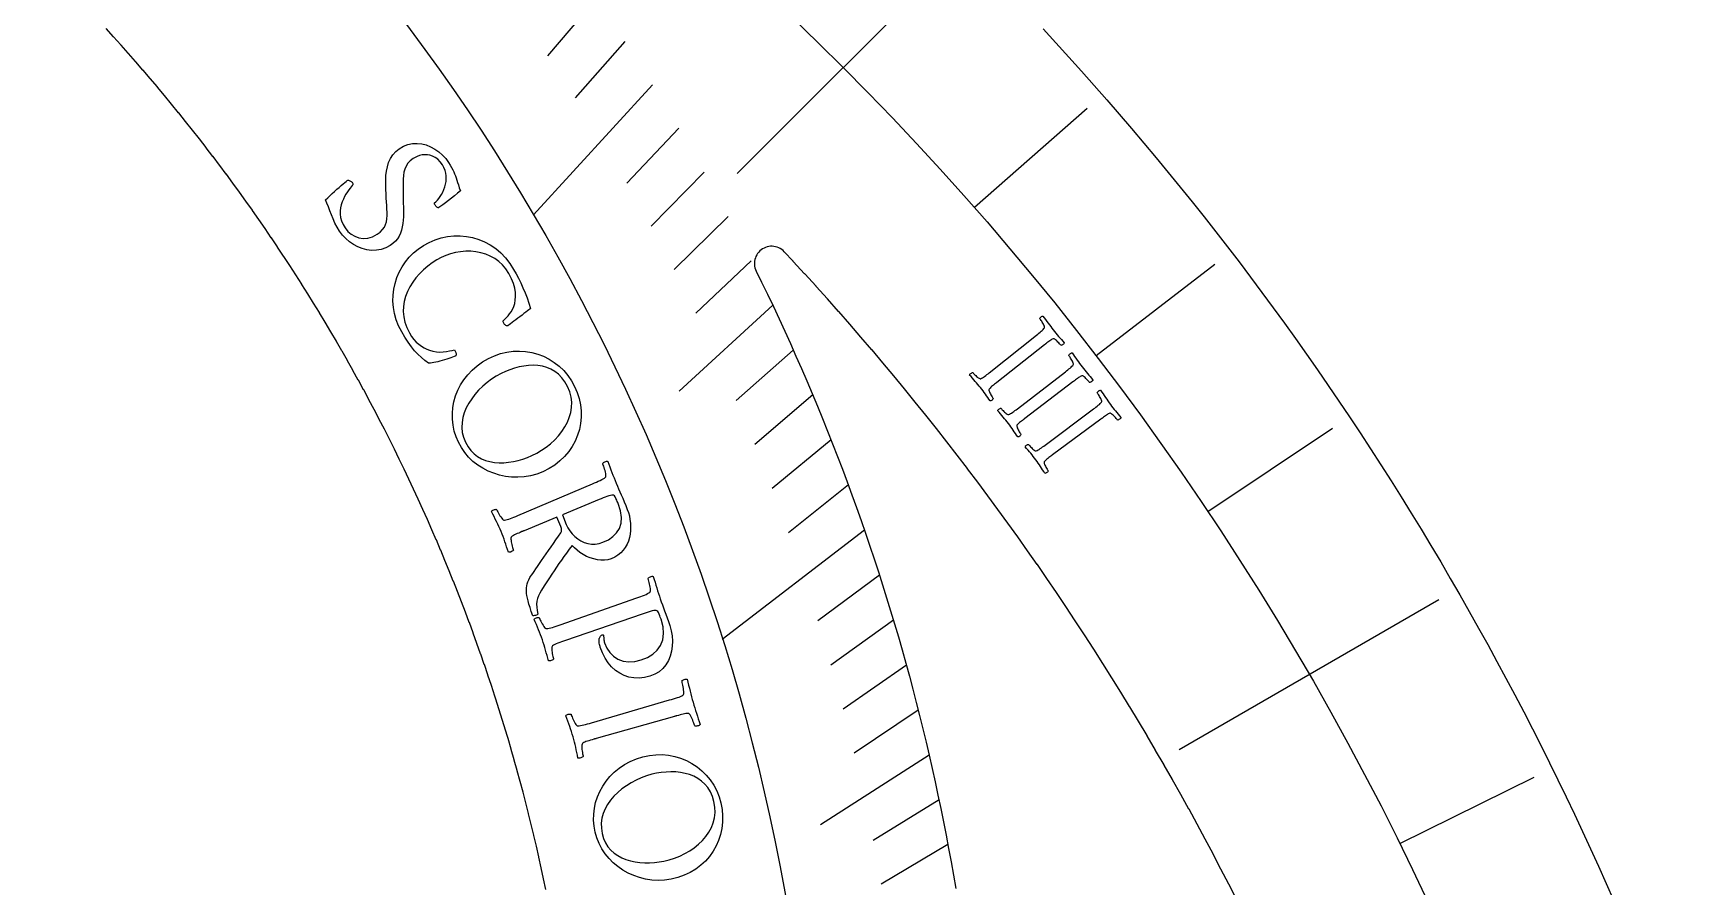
# Model space of a CAD drawing. Header units: millimetres. Extents: x -45 to 45, y -45 to 45.
# Drawn here: x 18.32 to 42.52, y 18.19 to 30.56 of the extents above; entities that cross this region are included whole.
import ezdxf

# ---------------------------------------------------------------- set-up
doc = ezdxf.new("R2010")
doc.units = ezdxf.units.MM
for name, color, linetype in [('CUT_INNER', 6, 'Continuous'), ('CUT_OUTER', 1, 'Continuous'), ('ENGRAVE', 7, 'Continuous'), ('ENGRAVE_FINE', 8, 'Continuous'), ('TEXT', 5, 'Continuous')]:
    doc.layers.add(name, color=color, linetype=linetype)

msp = doc.modelspace()

# ---------------------------------------------------------------- linework, layer by layer
at = {"layer": 'CUT_INNER'}
for points in [[(25.7537, 18.147), (25.7211, 18.3034), (25.7207, 18.3049), (25.6872, 18.4612), (25.6868, 18.4627), (25.6523, 18.6187), (25.652, 18.6202), (25.6165, 18.776), (25.6161, 18.7775), (25.5797, 18.933), (25.5793, 18.9345), (25.542, 19.0899), (25.5416, 19.0914), (25.5032, 19.2465), (25.5029, 19.248), (25.4636, 19.4028), (25.4632, 19.4043), (25.4229, 19.559), (25.4225, 19.5604), (25.3813, 19.7148), (25.3809, 19.7163), (25.3388, 19.8704), (25.3384, 19.8719), (25.2953, 20.0258), (25.2949, 20.0273), (25.2509, 20.1808), (25.2504, 20.1823), (25.2055, 20.3356), (25.205, 20.3371), (25.1591, 20.4902), (25.1587, 20.4916), (25.1118, 20.6444), (25.1114, 20.6459), (25.0636, 20.7983), (25.0631, 20.7998), (25.0144, 20.952), (25.0139, 20.9534), (24.9642, 21.1053), (24.9638, 21.1068), (24.9132, 21.2583), (24.9127, 21.2598), (24.8612, 21.411), (24.8607, 21.4125), (24.8082, 21.5634), (24.8077, 21.5649), (24.7544, 21.7155), (24.7538, 21.7169), (24.6995, 21.8672), (24.699, 21.8686), (24.6438, 22.0186), (24.6433, 22.02), (24.5871, 22.1696), (24.5866, 22.1711), (24.5296, 22.3203), (24.529, 22.3217), (24.471, 22.4706), (24.4705, 22.4721), (24.4116, 22.6206), (24.411, 22.622), (24.3512, 22.7702), (24.3507, 22.7716), (24.29, 22.9194), (24.2894, 22.9209), (24.2278, 23.0683), (24.2272, 23.0697), (24.1647, 23.2168), (24.1641, 23.2182), (24.1007, 23.3648), (24.1001, 23.3662), (24.0358, 23.5125), (24.0351, 23.5139), (23.9699, 23.6598), (23.9693, 23.6612), (23.9032, 23.8067), (23.9026, 23.8081), (23.8356, 23.9531), (23.8349, 23.9545), (23.7671, 24.0992), (23.7664, 24.1006), (23.6977, 24.2448), (23.697, 24.2462), (23.6274, 24.39), (23.6267, 24.3914), (23.5562, 24.5347), (23.5555, 24.5361), (23.4841, 24.6791), (23.4834, 24.6804), (23.4111, 24.8229), (23.4104, 24.8243), (23.3373, 24.9664), (23.3365, 24.9677), (23.2625, 25.1093), (23.2618, 25.1107), (23.1869, 25.2518), (23.1862, 25.2532), (23.1104, 25.3939), (23.1097, 25.3952), (23.0331, 25.5354), (23.0324, 25.5368), (22.9549, 25.6765), (22.9541, 25.6779), (22.8758, 25.8171), (22.875, 25.8185), (22.7959, 25.9573), (22.7951, 25.9586), (22.7151, 26.0969), (22.7143, 26.0982), (22.6334, 26.236), (22.6326, 26.2373), (22.5509, 26.3746), (22.5501, 26.3759), (22.4675, 26.5127), (22.4668, 26.5141), (22.3833, 26.6504), (22.3825, 26.6517), (22.2983, 26.7874), (22.2975, 26.7887), (22.2124, 26.924), (22.2116, 26.9253), (22.1257, 27.06), (22.1249, 27.0613), (22.0382, 27.1955), (22.0373, 27.1968), (21.9498, 27.3305), (21.9489, 27.3317), (21.8606, 27.4649), (21.8597, 27.4661), (21.7705, 27.5987), (21.7697, 27.6), (21.6797, 27.732), (21.6788, 27.7333), (21.588, 27.8648), (21.5871, 27.866), (21.4955, 27.997), (21.4946, 27.9982), (21.4022, 28.1286), (21.4014, 28.1298), (21.3081, 28.2596), (21.3072, 28.2608), (21.2133, 28.3901), (21.2123, 28.3913), (21.1176, 28.5199), (21.1166, 28.5212), (21.0211, 28.6492), (21.0201, 28.6504), (20.9238, 28.7779), (20.9229, 28.7791), (20.8257, 28.906), (20.8248, 28.9072), (20.7269, 29.0335), (20.7259, 29.0347), (20.6272, 29.1603), (20.6263, 29.1615), (20.5268, 29.2866), (20.5259, 29.2878), (20.4256, 29.4122), (20.4247, 29.4134), (20.3237, 29.5373), (20.3227, 29.5384), (20.221, 29.6616), (20.22, 29.6628), (20.1175, 29.7854), (20.1165, 29.7866), (20.0132, 29.9085), (20.0122, 29.9097), (19.9082, 30.031), (19.9072, 30.0322), (19.8025, 30.1528), (19.8015, 30.154), (19.696, 30.274), (19.695, 30.2752), (19.5888, 30.3945), (19.5878, 30.3957), (19.4808, 30.5144), (19.4798, 30.5155), (19.3721, 30.6336)], [(35.7733, 18.0076), (35.6628, 18.2254), (35.6621, 18.2268), (35.5503, 18.4439), (35.5496, 18.4453), (35.4365, 18.6617), (35.4358, 18.663), (35.3213, 18.8788), (35.3206, 18.8801), (35.2048, 19.0951), (35.2041, 19.0965), (35.087, 19.3108), (35.0862, 19.3121), (34.9678, 19.5257), (34.9671, 19.5271), (34.8474, 19.7399), (34.8466, 19.7412), (34.7256, 19.9534), (34.7248, 19.9547), (34.6025, 20.166), (34.6017, 20.1674), (34.4781, 20.378), (34.4773, 20.3793), (34.3524, 20.5892), (34.3516, 20.5905), (34.2254, 20.7996), (34.2246, 20.8009), (34.0972, 21.0092), (34.0964, 21.0105), (33.9676, 21.218), (33.9668, 21.2193), (33.8368, 21.426), (33.836, 21.4273), (33.7047, 21.6332), (33.7039, 21.6345), (33.5713, 21.8396), (33.5705, 21.8409), (33.4367, 22.0452), (33.4358, 22.0465), (33.3008, 22.2499), (33.2999, 22.2512), (33.1636, 22.4539), (33.1628, 22.4551), (33.0252, 22.6569), (33.0244, 22.6582), (32.8856, 22.8591), (32.8847, 22.8604), (32.7447, 23.0605), (32.7438, 23.0617), (32.6026, 23.261), (32.6017, 23.2622), (32.4593, 23.4606), (32.4584, 23.4618), (32.3147, 23.6593), (32.3138, 23.6605), (32.1689, 23.8571), (32.168, 23.8584), (32.0219, 24.0541), (32.021, 24.0553), (31.8737, 24.2501), (31.8728, 24.2513), (31.7243, 24.4452), (31.7234, 24.4464), (31.5737, 24.6394), (31.5728, 24.6406), (31.422, 24.8327), (31.421, 24.8339), (31.269, 25.025), (31.268, 25.0262), (31.1149, 25.2164), (31.1139, 25.2176), (30.9596, 25.4069), (30.9586, 25.408), (30.8031, 25.5963), (30.8021, 25.5975), (30.6454, 25.7849), (30.6445, 25.786), (30.4867, 25.9724), (30.4857, 25.9736), (30.3267, 26.159), (30.3257, 26.1602), (30.1656, 26.3446), (30.1646, 26.3457), (30.0034, 26.5292), (30.0024, 26.5303), (29.8401, 26.7128), (29.8391, 26.7139), (29.6756, 26.8954), (29.6746, 26.8965), (29.51, 27.0769), (29.509, 27.0781), (29.3433, 27.2575), (29.3423, 27.2586), (29.2127, 27.3972), (29.1951, 27.4143), (29.1759, 27.4296), (29.1553, 27.4429), (29.1335, 27.4541), (29.1107, 27.4632), (29.0871, 27.4699), (29.063, 27.4743), (29.0385, 27.4764), (29.014, 27.476), (28.9896, 27.4732), (28.9656, 27.4681), (28.9423, 27.4606), (28.9198, 27.4508), (28.8983, 27.4389), (28.8781, 27.425), (28.8594, 27.4092), (28.8423, 27.3915), (28.827, 27.3723), (28.8137, 27.3517), (28.8025, 27.3299), (28.7935, 27.3071), (28.7867, 27.2835), (28.7823, 27.2594), (28.7802, 27.2349), (28.7806, 27.2104), (28.7834, 27.186), (28.7886, 27.1621), (28.796, 27.1387), (28.8058, 27.1162), (28.8839, 26.9573), (28.9699, 26.7798), (29.0548, 26.6018), (29.1385, 26.4232), (29.2212, 26.2442), (29.3028, 26.0646), (29.3833, 25.8846), (29.4626, 25.704), (29.5409, 25.523), (29.6181, 25.3415), (29.6941, 25.1596), (29.769, 24.9771), (29.8428, 24.7942), (29.9155, 24.6109), (29.987, 24.4271), (30.0574, 24.2429), (30.1267, 24.0583), (30.1949, 23.8732), (30.2619, 23.6877), (30.3277, 23.5018), (30.3925, 23.3155), (30.4561, 23.1289), (30.5185, 22.9418), (30.5798, 22.7543), (30.6399, 22.5665), (30.6989, 22.3783), (30.7568, 22.1898), (30.8134, 22.0009), (30.8689, 21.8117), (30.9233, 21.6221), (30.9765, 21.4322), (31.0285, 21.2419), (31.0794, 21.0514), (31.129, 20.8605), (31.1776, 20.6694), (31.2249, 20.4779), (31.271, 20.2862), (31.316, 20.0942), (31.3598, 19.9019), (31.4025, 19.7094), (31.4439, 19.5165), (31.4842, 19.3235), (31.5232, 19.1302), (31.5611, 18.9366), (31.5978, 18.7429), (31.6333, 18.5489), (31.6676, 18.3547), (31.7008, 18.1603)]]:
    msp.add_lwpolyline(points, dxfattribs=at)
at = {"layer": 'CUT_OUTER'}
msp.add_lwpolyline([(32.9689, 30.6276), (33.1562, 30.4247), (33.3423, 30.2207), (33.5271, 30.0156), (33.7106, 29.8093), (33.8929, 29.6019), (34.0739, 29.3934), (34.2536, 29.1837), (34.432, 28.973), (34.6092, 28.7612), (34.785, 28.5483), (34.9595, 28.3343), (35.1327, 28.1193), (35.3046, 27.9032), (35.4751, 27.686), (35.6443, 27.4678), (35.8122, 27.2486), (35.9787, 27.0284), (36.1439, 26.8071), (36.3077, 26.5848), (36.4701, 26.3615), (36.6312, 26.1372), (36.7909, 25.912), (36.9492, 25.6858), (37.1061, 25.4586), (37.2616, 25.2304), (37.4157, 25.0013), (37.5684, 24.7712), (37.7197, 24.5403), (37.8696, 24.3084), (38.018, 24.0755), (38.165, 23.8418), (38.3106, 23.6072), (38.4547, 23.3717), (38.5974, 23.1353), (38.7386, 22.898), (38.8784, 22.6599), (39.0167, 22.4209), (39.1535, 22.1811), (39.2889, 21.9404), (39.4228, 21.6989), (39.5552, 21.4566), (39.6861, 21.2135), (39.8155, 20.9696), (39.9434, 20.7249), (40.0698, 20.4794), (40.1947, 20.2332), (40.3181, 19.9862), (40.44, 19.7384), (40.5604, 19.4899), (40.6792, 19.2407), (40.7965, 18.9907), (40.9122, 18.74), (41.0265, 18.4886), (41.1391, 18.2366), (41.2503, 17.9838)], dxfattribs=at)
at = {"layer": 'ENGRAVE'}
for points in [[(31.6077, 31.6077), (28.5318, 28.5318)], [(27.3018, 29.8195), (25.5728, 27.9311)], [(30.377, 23.3604), (28.3137, 21.7737)], [(38.7113, 22.35), (34.9441, 20.175)]]:
    msp.add_lwpolyline(points, dxfattribs=at)
for centre, radius in [((0, 0), 42.525), ((0, 12.859), 29.684)]:
    msp.add_circle(centre, radius, dxfattribs=at)
at = {"layer": 'ENGRAVE_FINE'}
for points in [[(26.4852, 31.0682), (25.777, 30.2374)], [(26.902, 30.4466), (26.178, 29.6272)], [(33.6072, 29.4728), (31.972, 28.0387)], [(27.6844, 29.1874), (26.9296, 28.3916)], [(28.0501, 28.5509), (27.2802, 27.7672)], [(28.3989, 27.9105), (27.6141, 27.1392)], [(28.7308, 27.2667), (27.9314, 26.5081)], [(35.4629, 27.2116), (33.7374, 25.8876)], [(29.0461, 26.6201), (27.6883, 25.3757)], [(29.3448, 25.9711), (28.5169, 25.2384)], [(29.627, 25.3202), (28.7853, 24.6008)], [(37.1667, 24.834), (35.3582, 23.6256)], [(29.8931, 24.6678), (29.0377, 23.9619)], [(30.143, 24.0144), (29.2742, 23.3223)], [(30.5953, 22.7063), (29.7006, 22.0423)], [(30.7981, 22.0524), (29.8909, 21.4028)], [(30.9856, 21.3992), (30.0661, 20.7642)], [(31.158, 20.7469), (30.2265, 20.1267)], [(31.3156, 20.096), (29.7411, 19.0857)], [(40.0902, 19.7703), (38.1395, 18.8083)], [(31.4586, 19.4468), (30.5039, 18.8567)], [(31.5872, 18.7997), (30.6214, 18.2249)]]:
    msp.add_lwpolyline(points, dxfattribs=at)
at = {"layer": 'TEXT'}
for points in [[(24.3429, 28.6896), (24.3664, 28.6523), (24.3866, 28.6176), (24.4036, 28.5855), (24.4175, 28.556), (24.4295, 28.5274), (24.4409, 28.4979), (24.4517, 28.4677), (24.4619, 28.4367), (24.4726, 28.4035), (24.4847, 28.3666), (24.4982, 28.326), (24.5131, 28.2817), (24.4717, 28.2458), (24.429, 28.2101), (24.385, 28.1748), (24.3398, 28.1398), (24.2968, 28.1073), (24.2595, 28.0795), (24.2278, 28.0562), (24.2018, 28.0376), (24.1961, 28.0343), (24.1894, 28.0341), (24.1816, 28.0373), (24.1729, 28.0436), (24.1644, 28.0514), (24.1572, 28.0587), (24.1513, 28.0655), (24.1468, 28.0719), (24.1422, 28.0805), (24.1395, 28.0889), (24.1385, 28.0971), (24.1393, 28.1051), (24.1594, 28.123), (24.1797, 28.1444), (24.2002, 28.1695), (24.221, 28.1983), (24.2408, 28.2298), (24.2585, 28.2633), (24.2741, 28.2987), (24.2876, 28.3362), (24.2982, 28.375), (24.3052, 28.4146), (24.3084, 28.455), (24.3079, 28.4961), (24.3028, 28.5372), (24.292, 28.5776), (24.2755, 28.6172), (24.2533, 28.656), (24.2202, 28.7012), (24.1855, 28.7378), (24.1491, 28.7658), (24.1111, 28.7851), (24.0724, 28.7974), (24.0341, 28.804), (23.996, 28.805), (23.9583, 28.8004), (23.9219, 28.7916), (23.8878, 28.7799), (23.856, 28.7654), (23.8266, 28.7479), (23.7847, 28.7155), (23.7507, 28.6794), (23.7247, 28.6396), (23.7065, 28.5963), (23.6943, 28.55), (23.6859, 28.5017), (23.6815, 28.4513), (23.6809, 28.3987), (23.682, 28.345), (23.6829, 28.2909), (23.6835, 28.2365), (23.6837, 28.1818), (23.6846, 28.1403), (23.6856, 28.0966), (23.6866, 28.0509), (23.6876, 28.0031), (23.6877, 27.9543), (23.6861, 27.9053), (23.6829, 27.8562), (23.678, 27.807), (23.6703, 27.7587), (23.6587, 27.7122), (23.6432, 27.6675), (23.6237, 27.6247), (23.5996, 27.5847), (23.5699, 27.5485), (23.5349, 27.516), (23.4943, 27.4872), (23.4298, 27.4531), (23.3635, 27.4302), (23.2955, 27.4183), (23.2259, 27.4173), (23.1565, 27.426), (23.0894, 27.4429), (23.0246, 27.468), (22.9619, 27.5012), (22.9031, 27.5415), (22.8499, 27.5874), (22.8022, 27.6391), (22.7601, 27.6966), (22.7249, 27.7541), (22.6934, 27.8126), (22.6657, 27.8721), (22.6418, 27.9328), (22.62, 27.9922), (22.5987, 28.0481), (22.578, 28.1005), (22.5578, 28.1493), (22.5878, 28.1794), (22.6192, 28.2099), (22.6522, 28.2408), (22.6865, 28.2721), (22.7206, 28.3024), (22.7528, 28.3307), (22.783, 28.3567), (22.8112, 28.3806), (22.836, 28.4012), (22.8557, 28.4173), (22.8703, 28.4288), (22.8798, 28.4358), (22.8896, 28.4336), (22.8992, 28.4306), (22.9087, 28.4269), (22.918, 28.4225), (22.9268, 28.4172), (22.9347, 28.4111), (22.9416, 28.4042), (22.9476, 28.3964), (22.9528, 28.386), (22.9538, 28.3759), (22.9509, 28.366), (22.944, 28.3564), (22.929, 28.3398), (22.9123, 28.3192), (22.8937, 28.2947), (22.8733, 28.2662), (22.8527, 28.2343), (22.8333, 28.1995), (22.8153, 28.1618), (22.7985, 28.1212), (22.7846, 28.0785), (22.7753, 28.0343), (22.7706, 27.9885), (22.7704, 27.9413), (22.7763, 27.893), (22.7902, 27.8438), (22.8119, 27.7938), (22.8414, 27.743), (22.8806, 27.6929), (22.9268, 27.6523), (22.98, 27.6211), (23.0403, 27.5993), (23.1047, 27.5896), (23.1702, 27.595), (23.2367, 27.6155), (23.3043, 27.6511), (23.3489, 27.6833), (23.3846, 27.7175), (23.4113, 27.7539), (23.4291, 27.7925), (23.4405, 27.8332), (23.4479, 27.8761), (23.4514, 27.9212), (23.4508, 27.9684), (23.4481, 28.0177), (23.445, 28.0687), (23.4416, 28.1214), (23.4377, 28.1759), (23.4352, 28.238), (23.4333, 28.3018), (23.4322, 28.3673), (23.4317, 28.4345), (23.4341, 28.5016), (23.4416, 28.5669), (23.4542, 28.6304), (23.4721, 28.6922), (23.4971, 28.7503), (23.5312, 28.803), (23.5747, 28.8502), (23.6274, 28.8919), (23.6892, 28.9277), (23.7526, 28.9525), (23.8178, 28.9662), (23.8847, 28.9688), (23.9517, 28.9614), (24.0169, 28.9453), (24.0803, 28.9206), (24.142, 28.8871), (24.2001, 28.8464), (24.253, 28.7999), (24.3007, 28.7476), (24.3429, 28.6896)], [(25.2864, 27.14), (25.3211, 27.0769), (25.3553, 27.0116), (25.3888, 26.9441), (25.4217, 26.8743), (25.4531, 26.8025), (25.4821, 26.7287), (25.5086, 26.6531), (25.5327, 26.5756), (25.5298, 26.5733), (25.5211, 26.5665), (25.5067, 26.555), (25.4865, 26.5391), (25.4623, 26.5201), (25.436, 26.4999), (25.4077, 26.4783), (25.3772, 26.4554), (25.3464, 26.4323), (25.317, 26.4103), (25.2892, 26.3892), (25.2628, 26.3692), (25.2397, 26.3518), (25.2218, 26.3386), (25.209, 26.3296), (25.2014, 26.3248), (25.1964, 26.3221), (25.1901, 26.322), (25.1823, 26.3245), (25.1732, 26.3296), (25.164, 26.3364), (25.1558, 26.3442), (25.1486, 26.353), (25.1426, 26.3627), (25.1384, 26.3717), (25.1355, 26.3804), (25.1339, 26.3891), (25.1335, 26.3976), (25.1472, 26.4094), (25.1637, 26.425), (25.183, 26.4444), (25.205, 26.4677), (25.2277, 26.4949), (25.2489, 26.5263), (25.2686, 26.562), (25.2868, 26.602), (25.3015, 26.6463), (25.3107, 26.695), (25.3143, 26.7481), (25.3125, 26.8057), (25.3029, 26.8678), (25.2835, 26.9347), (25.2541, 27.0063), (25.2148, 27.0826), (25.1726, 27.1483), (25.1246, 27.2064), (25.0708, 27.2568), (25.0112, 27.2995), (24.9472, 27.3347), (24.8804, 27.3627), (24.8106, 27.3836), (24.7381, 27.3972), (24.6641, 27.4039), (24.5902, 27.4042), (24.5164, 27.3979), (24.4426, 27.3852), (24.3704, 27.3666), (24.3012, 27.3427), (24.2348, 27.3135), (24.1714, 27.2792), (24.1038, 27.2356), (24.0397, 27.1877), (23.979, 27.1355), (23.9217, 27.0789), (23.869, 27.0188), (23.8223, 26.9557), (23.7816, 26.8899), (23.7468, 26.8212), (23.7191, 26.7503), (23.6995, 26.678), (23.688, 26.6041), (23.6846, 26.5287), (23.6907, 26.4524), (23.7075, 26.3758), (23.735, 26.2989), (23.7733, 26.2215), (23.8049, 26.1701), (23.8385, 26.1251), (23.8741, 26.0866), (23.9116, 26.0545), (23.9501, 26.0276), (23.9883, 26.0047), (24.0263, 25.9858), (24.0641, 25.9709), (24.1154, 25.9557), (24.1659, 25.9465), (24.2156, 25.943), (24.2646, 25.9455), (24.3112, 25.9514), (24.354, 25.9584), (24.393, 25.9666), (24.4282, 25.9759), (24.44, 25.9554), (24.4475, 25.934), (24.4507, 25.9114), (24.4496, 25.8878), (24.4384, 25.8825), (24.4222, 25.876), (24.4011, 25.8683), (24.375, 25.8593), (24.3458, 25.8496), (24.3153, 25.8397), (24.2834, 25.8298), (24.2502, 25.8197), (24.2171, 25.8101), (24.1855, 25.8018), (24.1555, 25.7947), (24.1271, 25.7888), (24.1017, 25.7845), (24.0808, 25.7822), (24.0645, 25.7819), (24.0527, 25.7837), (23.9996, 25.8206), (23.9482, 25.8626), (23.8982, 25.9096), (23.8497, 25.9616), (23.8021, 26.0197), (23.755, 26.0846), (23.7082, 26.1564), (23.6616, 26.2351), (23.6173, 26.3224), (23.5825, 26.4105), (23.5572, 26.4993), (23.5416, 26.5891), (23.5349, 26.6787), (23.5366, 26.7668), (23.5467, 26.8535), (23.5653, 26.9388), (23.5917, 27.0217), (23.6255, 27.1011), (23.6667, 27.177), (23.7152, 27.2494), (23.7708, 27.3173), (23.8328, 27.3795), (23.9014, 27.4361), (23.9767, 27.4869), (24.061, 27.5332), (24.1475, 27.5704), (24.236, 27.5983), (24.3266, 27.617), (24.4181, 27.6266), (24.5092, 27.6274), (24.6, 27.6194), (24.6905, 27.6025), (24.7791, 27.5765), (24.8647, 27.5413), (24.947, 27.4968), (25.0261, 27.443), (25.1005, 27.3802), (25.1687, 27.3088), (25.2307, 27.2287), (25.2864, 27.14)], [(33.1165, 26.2636), (33.136, 26.2394), (33.1554, 26.2158), (33.1749, 26.1927), (33.1945, 26.1701), (33.2142, 26.1475), (33.2342, 26.1243), (33.2546, 26.1005), (33.2752, 26.076), (33.2735, 26.07), (33.2699, 26.064), (33.2643, 26.0579), (33.2566, 26.0519), (33.2484, 26.0466), (33.2411, 26.0428), (33.2345, 26.0404), (33.2288, 26.0396), (33.2238, 26.0457), (33.2169, 26.0535), (33.208, 26.0633), (33.1971, 26.0749), (33.1852, 26.0871), (33.1734, 26.0987), (33.1616, 26.1096), (33.1498, 26.1198), (33.1386, 26.1281), (33.1289, 26.1335), (33.1206, 26.1358), (33.1136, 26.1351), (33.1029, 26.1303), (33.0914, 26.1241), (33.0791, 26.1163), (33.066, 26.1071), (33.0521, 26.0967), (33.0378, 26.0858), (33.0229, 26.0743), (33.0075, 26.0622), (33.005, 26.0603), (33.0025, 26.0583), (33, 26.0564), (32.9976, 26.0544), (32.9951, 26.0525), (32.9926, 26.0505), (32.9901, 26.0485), (32.9877, 26.0466), (32.2988, 25.5027), (32.2963, 25.5007), (32.2938, 25.4988), (32.2914, 25.4968), (32.2889, 25.4948), (32.2864, 25.4929), (32.2839, 25.4909), (32.2814, 25.489), (32.279, 25.487), (32.2637, 25.4749), (32.2492, 25.4632), (32.2355, 25.4519), (32.2226, 25.4412), (32.2109, 25.4309), (32.2007, 25.4209), (32.1921, 25.4114), (32.185, 25.4022), (32.1833, 25.3961), (32.1836, 25.3878), (32.1862, 25.3772), (32.1908, 25.3642), (32.197, 25.3501), (32.204, 25.336), (32.2118, 25.3219), (32.2205, 25.3078), (32.2289, 25.2949), (32.236, 25.2842), (32.2418, 25.2758), (32.2463, 25.2697), (32.2441, 25.2645), (32.2403, 25.2587), (32.2348, 25.2525), (32.2277, 25.2458), (32.22, 25.2399), (32.2128, 25.2358), (32.2061, 25.2337), (32.2, 25.2334), (32.1825, 25.259), (32.1653, 25.284), (32.1483, 25.3084), (32.1317, 25.3322), (32.1149, 25.3557), (32.0975, 25.3793), (32.0796, 25.4029), (32.0611, 25.4266), (32.0427, 25.4494), (32.0238, 25.4722), (32.0045, 25.4949), (31.9846, 25.5176), (31.9644, 25.5403), (31.9439, 25.5631), (31.9231, 25.586), (31.902, 25.609), (31.9037, 25.615), (31.9073, 25.621), (31.9129, 25.627), (31.9204, 25.6332), (31.9285, 25.6386), (31.9358, 25.6425), (31.9423, 25.645), (31.948, 25.6459), (31.9529, 25.6401), (31.9597, 25.6326), (31.9685, 25.6232), (31.9792, 25.6121), (31.991, 25.6004), (32.003, 25.5894), (32.0154, 25.5791), (32.028, 25.5696), (32.0397, 25.5618), (32.0495, 25.557), (32.0572, 25.5551), (32.063, 25.5561), (32.0759, 25.5616), (32.0897, 25.569), (32.1043, 25.5782), (32.1199, 25.5894), (32.1361, 25.6017), (32.1529, 25.6147), (32.1702, 25.6282), (32.188, 25.6423), (32.8745, 26.1892), (32.8923, 26.2035), (32.9096, 26.2175), (32.9262, 26.2311), (32.9422, 26.2445), (32.9568, 26.2574), (32.9694, 26.2699), (32.9798, 26.2819), (32.988, 26.2934), (32.9908, 26.2993), (32.9908, 26.3076), (32.9879, 26.3182), (32.982, 26.3312), (32.9745, 26.3454), (32.9664, 26.3597), (32.9577, 26.374), (32.9485, 26.3884), (32.9396, 26.4016), (32.9322, 26.4125), (32.9261, 26.4211), (32.9213, 26.4273), (32.9234, 26.4327), (32.9272, 26.4385), (32.9326, 26.4448), (32.9396, 26.4516), (32.9472, 26.4576), (32.9544, 26.4618), (32.9611, 26.4639), (32.9673, 26.4642), (32.9866, 26.4384), (33.0055, 26.4127), (33.0242, 26.3871), (33.0426, 26.3617), (33.0609, 26.3365), (33.0793, 26.3117), (33.0979, 26.2875), (33.1165, 26.2636)], [(26.1714, 25.445), (26.2086, 25.3575), (26.2366, 25.2688), (26.2555, 25.179), (26.2652, 25.088), (26.2658, 24.9974), (26.2574, 24.9083), (26.2401, 24.8209), (26.2139, 24.7352), (26.1791, 24.6523), (26.1361, 24.5735), (26.085, 24.4988), (26.0259, 24.4281), (25.9587, 24.3629), (25.8837, 24.3044), (25.8009, 24.2528), (25.7102, 24.2077), (25.6206, 24.1731), (25.5303, 24.1482), (25.4395, 24.1328), (25.3482, 24.1269), (25.2575, 24.1296), (25.1688, 24.14), (25.0819, 24.1581), (24.9969, 24.1838), (24.915, 24.2168), (24.8376, 24.2568), (24.7646, 24.3036), (24.696, 24.3574), (24.633, 24.4176), (24.5769, 24.4838), (24.5276, 24.5559), (24.4852, 24.6341), (24.4509, 24.7149), (24.425, 24.7973), (24.4074, 24.8813), (24.3981, 24.9671), (24.3972, 25.0533), (24.4046, 25.1385), (24.4205, 25.2227), (24.4447, 25.3061), (24.4771, 25.3874), (24.5172, 25.4658), (24.5652, 25.5411), (24.621, 25.6134), (24.6845, 25.6813), (24.7557, 25.7434), (24.8344, 25.7995), (24.9209, 25.8496), (25.0082, 25.89), (25.0968, 25.9209), (25.1868, 25.9423), (25.2782, 25.9539), (25.3697, 25.9564), (25.4597, 25.9504), (25.5482, 25.9357), (25.6353, 25.9123), (25.7197, 25.8805), (25.8001, 25.8407), (25.8764, 25.7927), (25.9486, 25.7366), (26.0151, 25.6733), (26.0745, 25.6035), (26.1266, 25.5274), (26.1714, 25.445)], [(33.5351, 25.727), (33.5542, 25.7025), (33.5733, 25.6785), (33.5924, 25.6551), (33.6116, 25.6322), (33.6309, 25.6093), (33.6506, 25.5858), (33.6705, 25.5616), (33.6907, 25.5368), (33.689, 25.5309), (33.6852, 25.5249), (33.6795, 25.519), (33.6718, 25.513), (33.6635, 25.5078), (33.6561, 25.5042), (33.6495, 25.5019), (33.6438, 25.5012), (33.6389, 25.5073), (33.6321, 25.5153), (33.6233, 25.5252), (33.6126, 25.537), (33.601, 25.5494), (33.5893, 25.5612), (33.5777, 25.5722), (33.566, 25.5826), (33.5551, 25.5912), (33.5454, 25.5967), (33.5371, 25.5991), (33.5301, 25.5985), (33.5194, 25.5939), (33.5078, 25.5879), (33.4953, 25.5803), (33.482, 25.5713), (33.4681, 25.5612), (33.4535, 25.5505), (33.4385, 25.5392), (33.4228, 25.5274), (33.4203, 25.5255), (33.4178, 25.5236), (33.4153, 25.5216), (33.4128, 25.5197), (33.4103, 25.5178), (33.4078, 25.5159), (33.4053, 25.514), (33.4028, 25.5121), (32.7052, 24.9793), (32.7027, 24.9774), (32.7002, 24.9755), (32.6977, 24.9736), (32.6952, 24.9716), (32.6927, 24.9697), (32.6902, 24.9678), (32.6877, 24.9659), (32.6852, 24.964), (32.6697, 24.9521), (32.655, 24.9406), (32.6411, 24.9296), (32.6281, 24.9191), (32.6162, 24.9089), (32.6059, 24.8992), (32.5971, 24.8897), (32.5899, 24.8807), (32.588, 24.8747), (32.5883, 24.8663), (32.5906, 24.8556), (32.5951, 24.8426), (32.601, 24.8284), (32.6078, 24.8142), (32.6154, 24.8), (32.6238, 24.7858), (32.632, 24.7727), (32.639, 24.7619), (32.6446, 24.7534), (32.649, 24.7473), (32.6468, 24.742), (32.6428, 24.7363), (32.6372, 24.7302), (32.63, 24.7236), (32.6222, 24.7178), (32.6149, 24.7139), (32.6082, 24.7118), (32.6021, 24.7117), (32.585, 24.7375), (32.5682, 24.7628), (32.5517, 24.7875), (32.5354, 24.8115), (32.519, 24.8353), (32.502, 24.8592), (32.4844, 24.8831), (32.4663, 24.907), (32.4483, 24.9302), (32.4298, 24.9533), (32.4108, 24.9763), (32.3913, 24.9993), (32.3715, 25.0223), (32.3513, 25.0455), (32.3309, 25.0687), (32.3102, 25.092), (32.312, 25.0979), (32.3157, 25.1039), (32.3214, 25.1099), (32.329, 25.1159), (32.3372, 25.1212), (32.3446, 25.125), (32.3511, 25.1273), (32.3568, 25.1282), (32.3616, 25.1223), (32.3683, 25.1147), (32.3769, 25.1052), (32.3874, 25.0938), (32.399, 25.082), (32.4109, 25.0708), (32.4231, 25.0603), (32.4355, 25.0506), (32.4472, 25.0426), (32.4568, 25.0376), (32.4645, 25.0356), (32.4703, 25.0365), (32.4833, 25.0418), (32.4972, 25.049), (32.512, 25.058), (32.5277, 25.0689), (32.5442, 25.081), (32.5611, 25.0936), (32.5787, 25.1069), (32.5967, 25.1207), (33.292, 25.6565), (33.31, 25.6705), (33.3274, 25.6842), (33.3443, 25.6976), (33.3605, 25.7107), (33.3753, 25.7234), (33.3881, 25.7357), (33.3987, 25.7475), (33.4071, 25.7588), (33.41, 25.7647), (33.4101, 25.773), (33.4073, 25.7837), (33.4017, 25.7968), (33.3944, 25.8111), (33.3865, 25.8255), (33.3781, 25.8399), (33.3691, 25.8544), (33.3605, 25.8678), (33.3532, 25.8788), (33.3472, 25.8875), (33.3426, 25.8938), (33.3448, 25.8991), (33.3486, 25.9049), (33.3541, 25.9111), (33.3612, 25.9178), (33.369, 25.9237), (33.3762, 25.9277), (33.3829, 25.9298), (33.3891, 25.9299), (33.408, 25.9038), (33.4265, 25.8778), (33.4448, 25.852), (33.4628, 25.8262), (33.4807, 25.8007), (33.4987, 25.7757), (33.5168, 25.7511), (33.5351, 25.727)], [(26.0693, 25.4418), (26.0312, 25.5104), (25.9878, 25.5698), (25.9391, 25.6199), (25.8851, 25.6607), (25.8273, 25.6931), (25.7669, 25.7182), (25.7039, 25.7359), (25.6385, 25.7462), (25.5714, 25.75), (25.5037, 25.7479), (25.4353, 25.74), (25.3662, 25.7264), (25.2978, 25.708), (25.2313, 25.6859), (25.1666, 25.66), (25.1039, 25.6304), (25.0333, 25.5914), (24.9654, 25.5475), (24.9001, 25.4989), (24.8375, 25.4454), (24.7788, 25.3882), (24.7255, 25.3281), (24.6776, 25.2651), (24.635, 25.1993), (24.599, 25.1315), (24.5707, 25.0626), (24.5503, 24.9924), (24.5377, 24.9211), (24.5343, 24.8492), (24.5416, 24.7775), (24.5598, 24.706), (24.5886, 24.6344), (24.6243, 24.5697), (24.6653, 24.5136), (24.7116, 24.4662), (24.7634, 24.4273), (24.8194, 24.396), (24.8787, 24.3715), (24.9412, 24.3536), (25.0069, 24.3426), (25.0747, 24.3376), (25.1432, 24.338), (25.2126, 24.3439), (25.2827, 24.3553), (25.3523, 24.3713), (25.4201, 24.3908), (25.4861, 24.414), (25.5502, 24.4408), (25.6223, 24.4765), (25.6919, 24.5172), (25.7587, 24.563), (25.8229, 24.6137), (25.883, 24.6688), (25.9375, 24.7274), (25.9864, 24.7897), (26.0296, 24.8557), (26.066, 24.9243), (26.0943, 24.9947), (26.1145, 25.0668), (26.1265, 25.1405), (26.1289, 25.2153), (26.1202, 25.2905), (26.1003, 25.366), (26.0693, 25.4418)], [(33.945, 25.1837), (33.9637, 25.1589), (33.9824, 25.1346), (34.0011, 25.1109), (34.0199, 25.0877), (34.0389, 25.0645), (34.0582, 25.0407), (34.0777, 25.0162), (34.0975, 24.9911), (34.0957, 24.9851), (34.0919, 24.9792), (34.086, 24.9734), (34.0782, 24.9676), (34.0699, 24.9625), (34.0624, 24.9589), (34.0557, 24.9568), (34.05, 24.9562), (34.0452, 24.9624), (34.0386, 24.9705), (34.03, 24.9805), (34.0195, 24.9925), (34.008, 25.0051), (33.9965, 25.017), (33.9851, 25.0283), (33.9736, 25.0389), (33.9628, 25.0476), (33.9532, 25.0532), (33.9449, 25.0558), (33.9379, 25.0553), (33.9271, 25.0509), (33.9154, 25.045), (33.9029, 25.0377), (33.8894, 25.0288), (33.8753, 25.019), (33.8606, 25.0085), (33.8453, 24.9975), (33.8295, 24.9859), (33.827, 24.9841), (33.8245, 24.9822), (33.8219, 24.9803), (33.8194, 24.9784), (33.8168, 24.9766), (33.8143, 24.9747), (33.8118, 24.9728), (33.8092, 24.9709), (33.1032, 24.4495), (33.1007, 24.4476), (33.0981, 24.4457), (33.0956, 24.4438), (33.093, 24.442), (33.0905, 24.4401), (33.088, 24.4382), (33.0854, 24.4363), (33.0829, 24.4345), (33.0672, 24.4228), (33.0523, 24.4116), (33.0383, 24.4008), (33.0251, 24.3905), (33.0131, 24.3805), (33.0026, 24.3709), (32.9936, 24.3616), (32.9863, 24.3527), (32.9843, 24.3467), (32.9844, 24.3384), (32.9866, 24.3277), (32.9908, 24.3146), (32.9966, 24.3003), (33.0031, 24.286), (33.0105, 24.2716), (33.0187, 24.2573), (33.0267, 24.244), (33.0334, 24.2331), (33.039, 24.2246), (33.0433, 24.2184), (33.0409, 24.2131), (33.0369, 24.2075), (33.0312, 24.2015), (33.0238, 24.195), (33.0159, 24.1893), (33.0086, 24.1855), (33.0019, 24.1836), (32.9957, 24.1835), (32.9791, 24.2097), (32.9627, 24.2352), (32.9465, 24.2601), (32.9307, 24.2845), (32.9146, 24.3085), (32.898, 24.3326), (32.8809, 24.3568), (32.8632, 24.3811), (32.8455, 24.4045), (32.8274, 24.4279), (32.8088, 24.4512), (32.7897, 24.4745), (32.7702, 24.4978), (32.7504, 24.5213), (32.7304, 24.5449), (32.7101, 24.5686), (32.7119, 24.5744), (32.7157, 24.5803), (32.7215, 24.5862), (32.7292, 24.5921), (32.7375, 24.5973), (32.7449, 24.601), (32.7515, 24.6032), (32.7572, 24.6039), (32.7619, 24.598), (32.7685, 24.5902), (32.7769, 24.5806), (32.7873, 24.5691), (32.7987, 24.557), (32.8104, 24.5457), (32.8224, 24.535), (32.8347, 24.525), (32.8462, 24.5169), (32.8558, 24.5118), (32.8634, 24.5096), (32.8692, 24.5104), (32.8823, 24.5155), (32.8963, 24.5225), (32.9113, 24.5313), (32.9272, 24.5419), (32.9438, 24.5537), (32.961, 24.5661), (32.9787, 24.5791), (32.997, 24.5926), (33.7007, 25.1171), (33.719, 25.1308), (33.7367, 25.1442), (33.7537, 25.1574), (33.7701, 25.1702), (33.7852, 25.1827), (33.7981, 25.1947), (33.8089, 25.2064), (33.8175, 25.2176), (33.8205, 25.2234), (33.8208, 25.2317), (33.8182, 25.2424), (33.8128, 25.2556), (33.8057, 25.27), (33.798, 25.2845), (33.7898, 25.2991), (33.7811, 25.3138), (33.7726, 25.3273), (33.7655, 25.3385), (33.7597, 25.3472), (33.7552, 25.3536), (33.7574, 25.3589), (33.7614, 25.3646), (33.767, 25.3707), (33.7742, 25.3773), (33.782, 25.3831), (33.7893, 25.3869), (33.7961, 25.3889), (33.8023, 25.3889), (33.8207, 25.3625), (33.8389, 25.3363), (33.8567, 25.3101), (33.8743, 25.2841), (33.8918, 25.2583), (33.9094, 25.233), (33.9271, 25.2081), (33.945, 25.1837)], [(26.9356, 23.6606), (26.9521, 23.6141), (26.9651, 23.5655), (26.9747, 23.5148), (26.9809, 23.4619), (26.9833, 23.4083), (26.9816, 23.3554), (26.9757, 23.3031), (26.9657, 23.2514), (26.951, 23.2015), (26.9313, 23.1542), (26.9066, 23.1096), (26.8768, 23.0678), (26.8416, 23.0297), (26.8005, 22.9965), (26.7536, 22.9683), (26.7009, 22.9448), (26.6536, 22.9308), (26.6045, 22.9236), (26.5536, 22.9232), (26.5008, 22.9296), (26.4478, 22.9417), (26.3959, 22.9584), (26.3453, 22.9797), (26.2959, 23.0057), (26.2492, 23.0351), (26.2068, 23.0671), (26.1687, 23.1016), (26.1347, 23.1386), (26.0927, 23.0825), (26.0526, 23.0281), (26.0145, 22.9754), (25.9784, 22.9243), (25.9433, 22.8738), (25.9087, 22.8228), (25.8743, 22.7713), (25.8403, 22.7194), (25.8055, 22.6658), (25.7689, 22.6093), (25.7305, 22.5502), (25.6902, 22.4882), (25.6659, 22.4471), (25.6466, 22.4066), (25.6324, 22.3668), (25.6231, 22.3275), (25.6191, 22.2868), (25.6205, 22.2423), (25.6274, 22.1941), (25.6397, 22.1422), (25.6347, 22.1356), (25.6267, 22.1301), (25.6157, 22.1258), (25.6016, 22.1225), (25.5876, 22.1202), (25.5767, 22.1187), (25.5689, 22.1179), (25.5642, 22.1178), (25.5425, 22.1793), (25.5238, 22.2357), (25.5082, 22.2872), (25.4956, 22.3337), (25.4858, 22.375), (25.4785, 22.4107), (25.4739, 22.441), (25.4718, 22.4657), (25.4725, 22.4823), (25.4736, 22.5021), (25.4752, 22.525), (25.4773, 22.5511), (25.4819, 22.5795), (25.4911, 22.6092), (25.5048, 22.6404), (25.5231, 22.673), (25.5325, 22.6875), (25.5456, 22.7072), (25.5624, 22.732), (25.5828, 22.762), (25.6064, 22.7963), (25.6324, 22.8339), (25.6609, 22.8748), (25.6918, 22.919), (25.7245, 22.9657), (25.7583, 23.0141), (25.793, 23.0641), (25.8287, 23.1158), (25.8648, 23.168), (25.9006, 23.2194), (25.936, 23.2701), (25.9711, 23.32), (25.9797, 23.3385), (25.9825, 23.3601), (25.9794, 23.3847), (25.9704, 23.4123), (25.9151, 23.5474), (25.4389, 23.351), (25.4349, 23.3494), (25.431, 23.3477), (25.4271, 23.3461), (25.4232, 23.3445), (25.4192, 23.3429), (25.4153, 23.3413), (25.4114, 23.3396), (25.4075, 23.338), (25.3832, 23.3279), (25.3602, 23.3181), (25.3383, 23.3087), (25.3177, 23.2995), (25.2988, 23.2905), (25.282, 23.2813), (25.2673, 23.2722), (25.2547, 23.263), (25.2502, 23.2558), (25.2476, 23.2449), (25.2469, 23.2303), (25.2481, 23.212), (25.2508, 23.1917), (25.2546, 23.171), (25.2594, 23.15), (25.2653, 23.1288), (25.2713, 23.109), (25.2765, 23.0927), (25.2808, 23.0799), (25.2843, 23.0704), (25.2795, 23.0644), (25.2724, 23.0584), (25.263, 23.0525), (25.2512, 23.0465), (25.2391, 23.0417), (25.2283, 23.0391), (25.2189, 23.0388), (25.2109, 23.0407), (25.1979, 23.0799), (25.1851, 23.1183), (25.1724, 23.1557), (25.1598, 23.1923), (25.1469, 23.2286), (25.1332, 23.2651), (25.1188, 23.3019), (25.1037, 23.3389), (25.0884, 23.3748), (25.0724, 23.4109), (25.0557, 23.447), (25.0384, 23.4832), (25.0205, 23.5195), (25.0023, 23.5561), (24.9837, 23.5929), (24.9648, 23.6299), (24.9691, 23.6369), (24.976, 23.6434), (24.9854, 23.6492), (24.9974, 23.6545), (25.0098, 23.6587), (25.0207, 23.6612), (25.0299, 23.6621), (25.0376, 23.6613), (25.0418, 23.6521), (25.0479, 23.64), (25.0559, 23.6248), (25.0657, 23.6067), (25.0767, 23.5875), (25.0883, 23.5691), (25.1006, 23.5515), (25.1134, 23.5347), (25.1257, 23.5205), (25.1366, 23.5108), (25.1459, 23.5056), (25.1537, 23.5048), (25.1724, 23.5074), (25.1929, 23.512), (25.2153, 23.5187), (25.2394, 23.5275), (25.2649, 23.5376), (25.2913, 23.5483), (25.3186, 23.5595), (25.3469, 23.5713), (26.433, 24.0336), (26.4612, 24.0456), (26.4886, 24.0575), (26.515, 24.0691), (26.5406, 24.0806), (26.5643, 24.0922), (26.585, 24.1038), (26.6028, 24.1156), (26.6176, 24.1276), (26.6234, 24.1344), (26.6262, 24.1453), (26.6261, 24.1604), (26.6231, 24.1797), (26.6183, 24.2011), (26.6129, 24.2227), (26.6068, 24.2444), (26.6001, 24.2662), (26.5934, 24.2864), (26.5877, 24.3031), (26.5828, 24.3164), (26.5788, 24.3262), (26.5834, 24.3326), (26.5904, 24.3389), (26.5996, 24.3452), (26.6111, 24.3515), (26.6232, 24.3566), (26.634, 24.3593), (26.6434, 24.3597), (26.6516, 24.3576), (26.6677, 24.3165), (26.6834, 24.2757), (26.6986, 24.2354), (26.7133, 24.1955), (26.728, 24.156), (26.7431, 24.1168), (26.7585, 24.078), (26.7743, 24.0396), (26.7913, 23.9992), (26.8093, 23.9574), (26.8281, 23.9142), (26.8478, 23.8696), (26.8684, 23.8225), (26.8899, 23.7719), (26.9123, 23.718), (26.9356, 23.6606)], [(26.5823, 23.1833), (26.6607, 23.2204), (26.7268, 23.2665), (26.7808, 23.3215), (26.8224, 23.3854), (26.8479, 23.4592), (26.8534, 23.5438), (26.8388, 23.639), (26.804, 23.7446), (26.7981, 23.7585), (26.7906, 23.7755), (26.7815, 23.7956), (26.7707, 23.8188), (26.7591, 23.8405), (26.7477, 23.8561), (26.7366, 23.8655), (26.7256, 23.8689), (26.7098, 23.8681), (26.6904, 23.8643), (26.6674, 23.8577), (26.6407, 23.8483), (26.6123, 23.8372), (26.5837, 23.8259), (26.5551, 23.8144), (26.5264, 23.8027), (25.9936, 23.5798), (26.0502, 23.4416), (26.0733, 23.3928), (26.1016, 23.3474), (26.1351, 23.3054), (26.1738, 23.2668), (26.2166, 23.2328), (26.2624, 23.2047), (26.311, 23.1825), (26.3626, 23.1662), (26.4162, 23.1572), (26.4706, 23.157), (26.526, 23.1657), (26.5823, 23.1833)], [(27.2631, 21.2409), (27.1843, 21.2218), (27.1075, 21.2135), (27.0328, 21.216), (26.9601, 21.2291), (26.8906, 21.2523), (26.8256, 21.2847), (26.765, 21.3264), (26.7087, 21.3773), (26.6578, 21.4368), (26.6133, 21.504), (26.5751, 21.5789), (26.5432, 21.6617), (26.5397, 21.6735), (26.5363, 21.6872), (26.5329, 21.7029), (26.5297, 21.7204), (26.5271, 21.7382), (26.5257, 21.7545), (26.5256, 21.7693), (26.5267, 21.7827), (26.5288, 21.7872), (26.5317, 21.7934), (26.5353, 21.8014), (26.5395, 21.8111), (26.5451, 21.8209), (26.5525, 21.8291), (26.5618, 21.8356), (26.5729, 21.8405), (26.5801, 21.842), (26.5855, 21.841), (26.5891, 21.8375), (26.5909, 21.8315), (26.5919, 21.8195), (26.5928, 21.8072), (26.5936, 21.7944), (26.5944, 21.7813), (26.5956, 21.7677), (26.598, 21.7538), (26.6014, 21.7395), (26.6058, 21.7247), (26.638, 21.65), (26.6811, 21.5859), (26.7352, 21.5325), (26.8005, 21.4896), (26.8748, 21.4606), (26.9559, 21.4486), (27.044, 21.4539), (27.139, 21.4765), (27.2304, 21.5131), (27.3076, 21.5607), (27.3704, 21.6192), (27.4189, 21.6887), (27.4503, 21.7687), (27.462, 21.8584), (27.4538, 21.9577), (27.4258, 22.0664), (27.4208, 22.0806), (27.4144, 22.0981), (27.4065, 22.1187), (27.3971, 22.1425), (27.3869, 22.1649), (27.3765, 22.1811), (27.366, 22.1913), (27.3552, 22.1953), (27.3394, 22.1954), (27.3198, 22.1929), (27.2964, 22.1878), (27.2693, 22.1799), (27.2402, 22.1707), (27.211, 22.1612), (27.1817, 22.1515), (27.1523, 22.1415), (26.038, 21.7606), (26.0091, 21.7506), (25.9812, 21.7408), (25.9544, 21.7312), (25.9287, 21.7217), (25.9048, 21.7122), (25.8837, 21.7023), (25.8653, 21.6921), (25.8497, 21.6815), (25.8447, 21.6746), (25.8415, 21.6639), (25.8399, 21.6494), (25.84, 21.631), (25.8414, 21.6106), (25.8437, 21.59), (25.8471, 21.5692), (25.8515, 21.5482), (25.8561, 21.5287), (25.8601, 21.5125), (25.8636, 21.4997), (25.8665, 21.4901), (25.8613, 21.4844), (25.8538, 21.4789), (25.844, 21.4735), (25.832, 21.4683), (25.8195, 21.4643), (25.8086, 21.4624), (25.7992, 21.4626), (25.7913, 21.465), (25.7808, 21.505), (25.7704, 21.544), (25.76, 21.5822), (25.7497, 21.6195), (25.7391, 21.6564), (25.7277, 21.6937), (25.7156, 21.7313), (25.7028, 21.7692), (25.6897, 21.806), (25.6761, 21.8427), (25.6618, 21.8793), (25.6469, 21.916), (25.6316, 21.9528), (25.6158, 21.99), (25.5996, 22.0276), (25.5831, 22.0656), (25.5878, 22.0724), (25.595, 22.0784), (25.6048, 22.0837), (25.617, 22.0882), (25.6297, 22.0916), (25.6407, 22.0934), (25.65, 22.0937), (25.6576, 22.0925), (25.6613, 22.0831), (25.6665, 22.0709), (25.6734, 22.0557), (25.6818, 22.0375), (25.6914, 22.0182), (25.7018, 21.9996), (25.7128, 21.9815), (25.7245, 21.964), (25.736, 21.9491), (25.7462, 21.9388), (25.7552, 21.933), (25.7629, 21.9318), (25.7817, 21.9331), (25.8025, 21.9365), (25.8252, 21.9418), (25.8499, 21.949), (25.8759, 21.9576), (25.9029, 21.9666), (25.9309, 21.9762), (25.9598, 21.9862), (27.0734, 22.3777), (27.1023, 22.388), (27.1303, 22.3981), (27.1575, 22.4082), (27.1837, 22.4181), (27.208, 22.4281), (27.2294, 22.4385), (27.2479, 22.4492), (27.2634, 22.4602), (27.2696, 22.4666), (27.2731, 22.4773), (27.274, 22.4924), (27.2722, 22.5118), (27.2687, 22.5335), (27.2646, 22.5554), (27.2599, 22.5774), (27.2545, 22.5996), (27.2491, 22.6201), (27.2444, 22.6372), (27.2404, 22.6508), (27.237, 22.6608), (27.242, 22.6669), (27.2493, 22.6727), (27.2589, 22.6784), (27.2708, 22.684), (27.2832, 22.6884), (27.2941, 22.6904), (27.3036, 22.6902), (27.3116, 22.6877), (27.3251, 22.6456), (27.3382, 22.604), (27.3509, 22.5628), (27.3632, 22.522), (27.3754, 22.4817), (27.388, 22.4417), (27.401, 22.402), (27.4144, 22.3626), (27.4289, 22.3213), (27.4442, 22.2785), (27.4603, 22.2342), (27.4772, 22.1884), (27.4949, 22.1401), (27.5132, 22.0884), (27.5322, 22.0331), (27.5519, 21.9744), (27.5723, 21.9009), (27.5851, 21.8267), (27.5903, 21.7518), (27.5878, 21.6764), (27.5774, 21.6027), (27.5587, 21.5331), (27.5316, 21.4677), (27.4963, 21.4064), (27.4522, 21.3517), (27.3986, 21.3059), (27.3355, 21.269), (27.2631, 21.2409)], [(27.8891, 20.8631), (27.9011, 20.8222), (27.9134, 20.7819), (27.926, 20.7422), (27.9389, 20.7032), (27.952, 20.6641), (27.9651, 20.624), (27.9782, 20.583), (27.9913, 20.541), (27.9862, 20.5343), (27.9786, 20.5286), (27.9685, 20.524), (27.9559, 20.5205), (27.9429, 20.5182), (27.9318, 20.5173), (27.9224, 20.5179), (27.9149, 20.52), (27.9118, 20.5302), (27.9072, 20.5439), (27.9011, 20.561), (27.8935, 20.5815), (27.885, 20.6033), (27.8762, 20.6242), (27.867, 20.6443), (27.8575, 20.6635), (27.8479, 20.68), (27.8385, 20.6919), (27.8292, 20.6993), (27.8202, 20.7021), (27.8045, 20.7018), (27.7869, 20.7), (27.7676, 20.6967), (27.7465, 20.692), (27.7241, 20.6864), (27.7006, 20.6802), (27.6762, 20.6736), (27.6508, 20.6665), (27.6467, 20.6654), (27.6426, 20.6642), (27.6385, 20.6631), (27.6345, 20.6619), (27.6304, 20.6608), (27.6263, 20.6596), (27.6222, 20.6584), (27.6181, 20.6573), (26.4821, 20.3365), (26.4781, 20.3354), (26.474, 20.3342), (26.4699, 20.3331), (26.4658, 20.3319), (26.4617, 20.3308), (26.4576, 20.3296), (26.4535, 20.3285), (26.4495, 20.3273), (26.4242, 20.3201), (26.4002, 20.313), (26.3774, 20.3061), (26.3559, 20.2994), (26.336, 20.2926), (26.3182, 20.2855), (26.3026, 20.2781), (26.289, 20.2704), (26.2837, 20.2639), (26.2799, 20.2534), (26.2775, 20.2389), (26.2766, 20.2206), (26.2769, 20.2001), (26.2782, 20.1791), (26.2806, 20.1577), (26.284, 20.1359), (26.2877, 20.1156), (26.2909, 20.0988), (26.2938, 20.0855), (26.2962, 20.0757), (26.2907, 20.0704), (26.2829, 20.0652), (26.2729, 20.0604), (26.2605, 20.0559), (26.2479, 20.0525), (26.2369, 20.0512), (26.2275, 20.0519), (26.2197, 20.0548), (26.2115, 20.0952), (26.2032, 20.1348), (26.1949, 20.1735), (26.1866, 20.2112), (26.178, 20.2488), (26.1686, 20.2866), (26.1586, 20.3248), (26.1478, 20.3634), (26.1368, 20.4008), (26.1251, 20.4385), (26.1127, 20.4762), (26.0996, 20.5142), (26.0861, 20.5524), (26.0722, 20.5908), (26.0581, 20.6295), (26.0436, 20.6684), (26.0486, 20.6749), (26.0562, 20.6806), (26.0662, 20.6853), (26.0787, 20.6891), (26.0916, 20.6918), (26.1027, 20.6931), (26.112, 20.6929), (26.1195, 20.6912), (26.1226, 20.6816), (26.1273, 20.6688), (26.1334, 20.6529), (26.1411, 20.6337), (26.1498, 20.6134), (26.1592, 20.5937), (26.1693, 20.5748), (26.1801, 20.5567), (26.1907, 20.5412), (26.2004, 20.5303), (26.209, 20.524), (26.2167, 20.5224), (26.2356, 20.5227), (26.2565, 20.5249), (26.2795, 20.529), (26.3045, 20.5349), (26.3309, 20.542), (26.3584, 20.5496), (26.3868, 20.5576), (26.4163, 20.5661), (27.5494, 20.8967), (27.5788, 20.9054), (27.6074, 20.914), (27.635, 20.9225), (27.6617, 20.931), (27.6866, 20.9397), (27.7085, 20.9489), (27.7275, 20.9585), (27.7436, 20.9687), (27.7501, 20.9748), (27.7543, 20.9853), (27.7559, 21.0003), (27.7552, 21.0198), (27.7529, 21.0417), (27.7499, 21.0641), (27.7462, 21.0867), (27.7419, 21.1098), (27.7374, 21.1312), (27.7335, 21.149), (27.7301, 21.163), (27.7273, 21.1733), (27.7326, 21.1791), (27.7402, 21.1845), (27.7501, 21.1897), (27.7623, 21.1946), (27.7749, 21.1983), (27.7859, 21.1998), (27.7953, 21.199), (27.8032, 21.1961), (27.8145, 21.1533), (27.8254, 21.1107), (27.8359, 21.0684), (27.8462, 21.0265), (27.8564, 20.9849), (27.867, 20.9438), (27.8779, 20.9032), (27.8891, 20.8631)], [(28.2934, 19.4036), (28.3105, 19.31), (28.3184, 19.2173), (28.3172, 19.1255), (28.3067, 19.0347), (28.2874, 18.9461), (28.2597, 18.8611), (28.2237, 18.7796), (28.1793, 18.7017), (28.1272, 18.6285), (28.068, 18.561), (28.0018, 18.4993), (27.9286, 18.4433), (27.8488, 18.3943), (27.7628, 18.3538), (27.6706, 18.3215), (27.5723, 18.2974), (27.4773, 18.2833), (27.3838, 18.2788), (27.2918, 18.2836), (27.2014, 18.2979), (27.1135, 18.3203), (27.0292, 18.35), (26.9484, 18.3867), (26.8711, 18.4304), (26.7984, 18.4806), (26.7317, 18.5365), (26.6707, 18.5982), (26.6155, 18.6657), (26.5673, 18.7383), (26.527, 18.8151), (26.4948, 18.8963), (26.4705, 18.9819), (26.4547, 19.0682), (26.4475, 19.1543), (26.4487, 19.2402), (26.4585, 19.3259), (26.4765, 19.4102), (26.5024, 19.4917), (26.5363, 19.5704), (26.5783, 19.6464), (26.6277, 19.7187), (26.684, 19.7863), (26.7473, 19.8493), (26.8176, 19.9077), (26.8945, 19.96), (26.9775, 20.0049), (27.0667, 20.0424), (27.162, 20.0724), (27.256, 20.0927), (27.3493, 20.1034), (27.4418, 20.1045), (27.5335, 20.0958), (27.6233, 20.0782), (27.7097, 20.0526), (27.7929, 20.0189), (27.8728, 19.977), (27.9482, 19.9275), (28.0178, 19.871), (28.0818, 19.8074), (28.1399, 19.7369), (28.191, 19.6605), (28.2336, 19.5794), (28.2678, 19.4938), (28.2934, 19.4036)], [(28.1931, 19.4228), (28.171, 19.4981), (28.1416, 19.5655), (28.1051, 19.6251), (28.0614, 19.6767), (28.012, 19.7211), (27.9586, 19.7588), (27.9011, 19.7898), (27.8395, 19.8142), (27.7749, 19.8326), (27.7083, 19.8454), (27.6399, 19.8527), (27.5695, 19.8546), (27.4987, 19.8516), (27.4289, 19.8446), (27.3602, 19.8335), (27.2925, 19.8184), (27.2151, 19.7958), (27.1392, 19.7679), (27.0649, 19.7347), (26.992, 19.6963), (26.9222, 19.6533), (26.8571, 19.6063), (26.7965, 19.5554), (26.7405, 19.5006), (26.6905, 19.4423), (26.6479, 19.3812), (26.6126, 19.3173), (26.5846, 19.2504), (26.5655, 19.181), (26.557, 19.1095), (26.559, 19.0357), (26.5715, 18.9595), (26.5921, 18.8886), (26.6198, 18.8249), (26.6546, 18.7684), (26.6966, 18.7191), (26.7444, 18.6763), (26.7968, 18.6394), (26.8539, 18.6083), (26.9156, 18.5831), (26.9807, 18.5634), (27.0477, 18.5488), (27.1166, 18.5394), (27.1876, 18.5351), (27.259, 18.5354), (27.3294, 18.5396), (27.3988, 18.5478), (27.4672, 18.5599), (27.5455, 18.5789), (27.6222, 18.6034), (27.6975, 18.6334), (27.7712, 18.6688), (27.8419, 18.7094), (27.9079, 18.7547), (27.9693, 18.8048), (28.026, 18.8596), (28.0765, 18.9186), (28.1196, 18.9811), (28.155, 19.047), (28.1829, 19.1163), (28.2017, 19.1888), (28.2096, 19.264), (28.2067, 19.3421), (28.1931, 19.4228)]]:
    msp.add_lwpolyline(points, close=True, dxfattribs=at)

doc.saveas('drawing.dxf')
